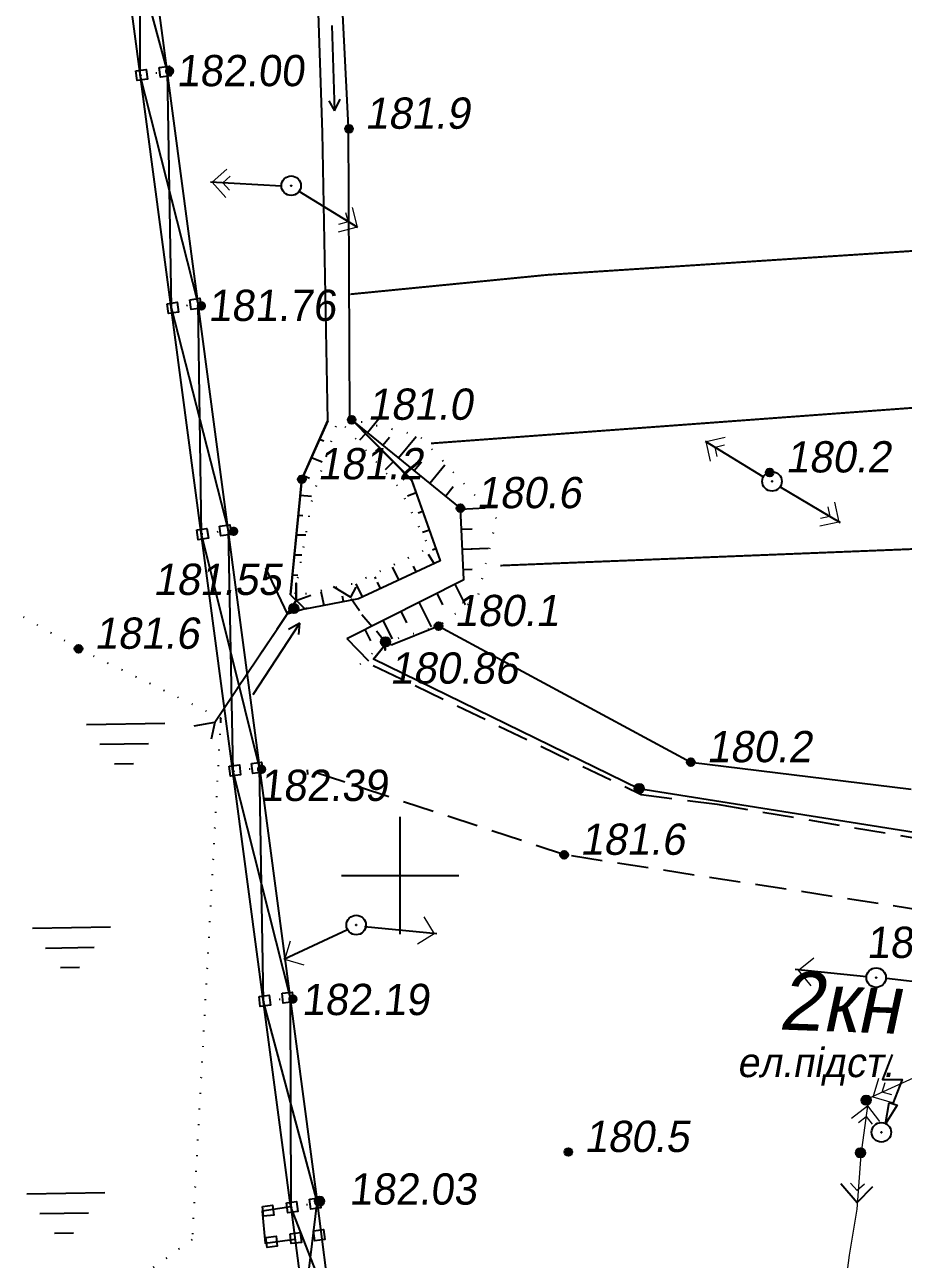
# Model space of a CAD drawing. Header units: millimetres. Extents: x 0 to 6474735, y 0 to 11273163.
# Drawn here: x 3233561.6 to 3233651.5, y 5634960.7 to 5635087.1 of the extents above; entities that cross this region are included whole.
import ezdxf
from ezdxf.enums import TextEntityAlignment as Align

# ---------------------------------------------------------------- set-up
doc = ezdxf.new("R2010")
doc.units = ezdxf.units.MM
doc.linetypes.add('ADOT1', pattern=[1.6, 0.1, -1.5])
doc.linetypes.add('HIDDEN2', pattern=[4.7625, 3.175, -1.5875])
for name, color, linetype in [('BL', 7, 'Continuous'), ('NB', 7, 'Continuous'), ('БОЛОТА', 7, 'Continuous'), ('ВЫСОТЫ', 7, 'Continuous'), ('ГОРИЗОНТАЛИ', 22, 'Continuous'), ('ЖЕЛЕЗНЫЕ_ДОРОГИ', 7, 'Continuous'), ('К_РЕЛЬЕФ', 7, 'Continuous'), ('КАНАВА', 7, 'Continuous'), ('кресты', 7, 'Continuous'), ('НАДЗЕМКА', 7, 'Continuous'), ('ПИКЕТЫ', 7, 'Continuous'), ('ПРОМЫШЛ', 7, 'Continuous'), ('ПУНКТЫ', 7, 'Continuous'), ('РЕЛЬЕФ', 7, 'Continuous'), ('ТОКА_СТ', 1, 'Continuous')]:
    doc.layers.add(name, color=color, linetype=linetype)
doc.styles.add('universw', font='universw.shx', dxfattribs={"oblique": 10})

# ---------------------------------------------------------------- blocks, each defined once
blk = doc.blocks.new('piket')
at = {"layer": 'ПИКЕТЫ', "linetype": 'Continuous'}
h = blk.add_hatch(color=7, dxfattribs=at)
edge = h.paths.add_edge_path()
edge.add_arc((0, 0), 0.3, 0, 360)
at = {"layer": 'ПИКЕТЫ', "color": 7, "linetype": 'Continuous'}
blk.add_circle((0, 0), 0.3, dxfattribs=at)
at = {"layer": 'ВЫСОТЫ', "style": 'universw', "oblique": 6}
blk.add_attdef('H', (1.879, -0.227), '', height=2, dxfattribs=at)
at = {"layer": 'ТОКА_СТ', "style": 'universw', "oblique": 6, "flags": 1}
blk.add_attdef('POINT', text='', height=2, dxfattribs=at).set_placement((0, -2.787), align=Align.CENTER)
blk = doc.blocks.new('468A')
at = {"color": 3, "linetype": 'Continuous'}
for p, q in [((-1.904713, 2.041027), (2.099072, 2.041027)), ((1.243894, 0.996781), (-1.243894, 0.996781)), ((-0.505332, 0), (0.46646, 0))]:
    blk.add_line(p, q, dxfattribs=at)
blk = doc.blocks.new('108_1')
at = {"linetype": 'Continuous'}
h = blk.add_hatch(color=7, dxfattribs=at)
edge = h.paths.add_edge_path()
edge.add_arc((0, 0), 0.0196, 0, 360)
at = {"color": 7, "linetype": 'Continuous'}
for radius in [0.5, 0.0196]:
    blk.add_circle((0, 0), radius, dxfattribs=at)

msp = doc.modelspace()

# ---------------------------------------------------------------- hatches: boundary and pattern name
at = {"layer": 'ПИКЕТЫ', "linetype": 'Continuous'}
h = msp.add_hatch(color=7, dxfattribs=at)
edge = h.paths.add_edge_path()
edge.add_arc((3233576.4, 5635082.343), 0.48, 0, 360)
h = msp.add_hatch(color=7, dxfattribs=at)
edge = h.paths.add_edge_path()
edge.add_arc((3233579.653, 5635058.312), 0.48, 0, 360)
h = msp.add_hatch(color=7, dxfattribs=at)
edge = h.paths.add_edge_path()
edge.add_arc((3233582.955, 5635035.237), 0.48, 0, 360)
h = msp.add_hatch(color=7, dxfattribs=at)
edge = h.paths.add_edge_path()
edge.add_arc((3233589.102, 5635027.331), 0.48, 0, 360)
h = msp.add_hatch(color=7, dxfattribs=at)
edge = h.paths.add_edge_path()
edge.add_arc((3233598.512, 5635023.912), 0.48, 0, 360)
h = msp.add_hatch(color=7, dxfattribs=at)
edge = h.paths.add_edge_path()
edge.add_arc((3233585.816, 5635010.875), 0.48, 0, 360)
h = msp.add_hatch(color=7, dxfattribs=at)
edge = h.paths.add_edge_path()
edge.add_arc((3233624.47, 5635008.895), 0.48, 0, 360)
h = msp.add_hatch(color=7, dxfattribs=at)
edge = h.paths.add_edge_path()
edge.add_arc((3233589.02, 5634987.356), 0.48, 0, 360)
h = msp.add_hatch(color=7, dxfattribs=at)
edge = h.paths.add_edge_path()
edge.add_arc((3233647.717, 5634977.01), 0.48, 0, 360)
h = msp.add_hatch(color=7, dxfattribs=at)
edge = h.paths.add_edge_path()
edge.add_arc((3233647.111, 5634971.611), 0.48, 0, 360)
h = msp.add_hatch(color=7, dxfattribs=at)
edge = h.paths.add_edge_path()
edge.add_arc((3233591.75, 5634966.675), 0.48, 0, 360)

# ---------------------------------------------------------------- linework, layer by layer
at = {"color": 7, "linetype": 'ADOT1'}
for p, q in [((3233573.415, 5635081.939), (3233576.09, 5635082.321)), ((3233576.553, 5635058.135), (3233579.228, 5635058.517)), ((3233579.699, 5635034.962), (3233582.374, 5635035.344)), ((3233582.953, 5635010.691), (3233585.628, 5635011.073)), ((3233586.026, 5634987.113), (3233588.701, 5634987.495)), ((3233588.773, 5634966.273), (3233588.801, 5634966.077)), ((3233588.833, 5634966.094), (3233591.508, 5634966.476))]:
    msp.add_line(p, q, dxfattribs=at)
at = {"color": 7}
for points in [[(3233588.769, 5634966.263), (3233570.625, 5635102.885)], [(3233591.525, 5634966.597), (3233573.38, 5635103.219)], [(3233591.532, 5634966.483), (3233586, 5634987.111), (3233585.61, 5635011.075), (3233579.65, 5635034.955), (3233579.313, 5635058.54), (3233573.4, 5635081.923), (3233573.419, 5635102.818)], [(3233570.7, 5635102.427), (3233576.149, 5635082.314), (3233576.575, 5635058.138), (3233582.393, 5635035.344), (3233582.871, 5635010.678), (3233588.749, 5634987.499), (3233588.804, 5634966.082)], [(3233572.95, 5635082.384), (3233573.987, 5635082.521), (3233574.121, 5635081.508), (3233573.084, 5635081.371), (3233572.95, 5635082.384)], [(3233575.345, 5635082.72), (3233576.382, 5635082.858), (3233576.517, 5635081.845), (3233575.48, 5635081.707), (3233575.345, 5635082.72)], [(3233576.147, 5635058.535), (3233577.184, 5635058.677), (3233577.323, 5635057.664), (3233576.286, 5635057.522), (3233576.147, 5635058.535)], [(3233578.454, 5635058.946), (3233579.491, 5635059.085), (3233579.626, 5635058.072), (3233578.589, 5635057.933), (3233578.454, 5635058.946)], [(3233579.176, 5635035.375), (3233580.21, 5635035.531), (3233580.363, 5635034.52), (3233579.329, 5635034.364), (3233579.176, 5635035.375)], [(3233581.518, 5635035.777), (3233582.556, 5635035.909), (3233582.685, 5635034.895), (3233581.647, 5635034.763), (3233581.518, 5635035.777)], [(3233584.767, 5635011.468), (3233585.804, 5635011.607), (3233585.94, 5635010.594), (3233584.903, 5635010.455), (3233584.767, 5635011.468)], [(3233582.5, 5635011.201), (3233583.54, 5635011.323), (3233583.658, 5635010.307), (3233582.619, 5635010.186), (3233582.5, 5635011.201)], [(3233585.551, 5634987.614), (3233586.589, 5634987.746), (3233586.718, 5634986.732), (3233585.68, 5634986.6), (3233585.551, 5634987.614)], [(3233587.907, 5634987.956), (3233588.946, 5634988.075), (3233589.062, 5634987.059), (3233588.022, 5634986.941), (3233587.907, 5634987.956)], [(3233585.894, 5634966.138), (3233586.932, 5634966.266), (3233587.057, 5634965.251), (3233586.018, 5634965.124), (3233585.894, 5634966.138)], [(3233588.364, 5634966.499), (3233589.403, 5634966.626), (3233589.527, 5634965.612), (3233588.489, 5634965.484), (3233588.364, 5634966.499)], [(3233590.718, 5634966.875), (3233591.756, 5634967.01), (3233591.888, 5634965.997), (3233590.85, 5634965.861), (3233590.718, 5634966.875)], [(3233591.118, 5634963.628), (3233592.156, 5634963.763), (3233592.288, 5634962.75), (3233591.25, 5634962.615), (3233591.118, 5634963.628)], [(3233586.255, 5634962.949), (3233587.293, 5634963.076), (3233587.418, 5634962.061), (3233586.379, 5634961.934), (3233586.255, 5634962.949)], [(3233588.725, 5634963.337), (3233589.764, 5634963.464), (3233589.888, 5634962.45), (3233588.85, 5634962.322), (3233588.725, 5634963.337)]]:
    msp.add_lwpolyline(points, dxfattribs=at)
at = {"color": 7, "linetype": 'ADOT1'}
msp.add_lwpolyline([(3233578.702, 5634962.734), (3233561.209, 5634950.134)], dxfattribs=at)
at = {"layer": 'BL'}
msp.add_line((3233649.773, 5634989.488), (3233656.513, 5634988.722), dxfattribs=at)
at = {"layer": 'BL', "color": 7}
msp.add_lwpolyline([(3233650.356, 5634981.691), (3233649.366, 5634979.13), (3233651.375, 5634979.112), (3233650.422, 5634976.649)], dxfattribs=at)
msp.add_lwpolyline([(3233650.058, 5634976.783), (3233650.871, 5634976.499), (3233649.675, 5634974.569), (3233650.058, 5634976.783)], close=True, dxfattribs=at)
at = {"layer": 'BL'}
msp.add_lwpolyline([(3233588.797, 5634966.084), (3233590.188, 5634955.584), (3233591.519, 5634966.492), (3233592.911, 5634955.581), (3233588.818, 5634966.08), (3233585.861, 5634965.66), (3233586.172, 5634962.362), (3233589.223, 5634962.782)], dxfattribs=at)
at = {"layer": 'NB', "color": 7, "linetype": 'Continuous', "lineweight": 20}
for points in [[(3233582.139, 5635069.417), (3233580.767, 5635070.961), (3233582.266, 5635072.293)], [(3233582.513, 5635070.16), (3233581.846, 5635070.911), (3233582.596, 5635071.579)], [(3233595.091, 5635068.371), (3233595.61, 5635066.372), (3233593.669, 5635065.868)], [(3233594.42, 5635067.88), (3233594.672, 5635066.907), (3233593.7, 5635066.655)], [(3233631.779, 5635042.406), (3233631.311, 5635044.418), (3233633.264, 5635044.872)], [(3233632.462, 5635042.88), (3233632.235, 5635043.859), (3233633.213, 5635044.086)], [(3233644.475, 5635038.204), (3233644.911, 5635036.185), (3233642.951, 5635035.762)], [(3233643.784, 5635037.741), (3233643.996, 5635036.758), (3233643.014, 5635036.546)], [(3233602.421, 5634995.787), (3233603.487, 5634994.018), (3233601.77, 5634992.984)], [(3233590.188, 5634990.821), (3233588.209, 5634991.408), (3233588.779, 5634993.331)], [(3233642.068, 5634988.714), (3233640.778, 5634990.327), (3233642.343, 5634991.58)], [(3233650.384, 5634976.721), (3233648.409, 5634977.324), (3233648.994, 5634979.242)], [(3233650.316, 5634977.55), (3233649.355, 5634977.843), (3233649.648, 5634978.804)], [(3233646.197, 5634975.163), (3233647.836, 5634976.42), (3233649.056, 5634974.828)], [(3233646.91, 5634974.736), (3233647.708, 5634975.348), (3233648.319, 5634974.551)], [(3233647.53, 5634968.41), (3233646.776, 5634967.745), (3233646.112, 5634968.499)]]:
    msp.add_lwpolyline(points, dxfattribs=at)
at = {"layer": 'БОЛОТА', "color": 4, "linetype": 'Continuous'}
for p, q in [((3233603.951, 5635025.541, 181.87), (3233629.75, 5635011.6, 181.87)), ((3233624.43, 5635008.86, 181.6), (3233597.28, 5635022.155, 181.6)), ((3233629.75, 5635011.6, 181.87), (3233652.3, 5635008.83, 181.87))]:
    msp.add_line(p, q, dxfattribs=at)
at = {"layer": 'БОЛОТА', "color": 7, "linetype": 'Continuous'}
for p, q in [((3233603.951, 5635025.541, 181.87), (3233629.75, 5635011.6, 181.87)), ((3233624.43, 5635008.86, 181.6), (3233597.28, 5635022.155, 181.6)), ((3233629.75, 5635011.6, 181.87), (3233652.3, 5635008.83, 181.87))]:
    msp.add_line(p, q, dxfattribs=at)
for points, elevation in [([(3233592.064, 5635076.048), (3233590.787, 5635113.794), (3233603.936, 5635129.629)], 181.49), ([(3233607.704, 5635127.799), (3233592.874, 5635112.559), (3233594.694, 5635076.639), (3233594.826, 5635046.875), (3233601.134, 5635040.589), (3233604.11, 5635032.23)], 181.87), ([(3233588.772, 5635028.718), (3233589.942, 5635040.558), (3233592.594, 5635046.564), (3233592.064, 5635076.048), (3233592.064, 5635076.048)], 181.6), ([(3233603.92, 5635025.53), (3233599.196, 5635023.628)], 181.87), ([(3233598.45, 5635023.628), (3233597.28, 5635022.155), (3233598.45, 5635023.628)], 181.6), ([(3233653.27, 5635004.31), (3233624.43, 5635008.86)], 180.9)]:
    msp.add_lwpolyline(points, dxfattribs=dict(at, elevation=elevation))
at = {"layer": 'БОЛОТА', "color": 4, "linetype": 'Continuous'}
for points, elevation in [([(3233603.92, 5635025.53), (3233599.196, 5635023.628)], 181.87), ([(3233598.45, 5635023.628), (3233597.28, 5635022.155), (3233598.45, 5635023.628)], 181.6), ([(3233653.27, 5635004.31), (3233624.43, 5635008.86)], 180.9)]:
    msp.add_lwpolyline(points, dxfattribs=dict(at, elevation=elevation))
at = {"layer": 'БОЛОТА', "color": 7, "linetype": 'HIDDEN2', "elevation": 180.72}
msp.add_lwpolyline([(3233677.151, 5634992.747), (3233616.79, 5635002.12)], dxfattribs=at)
at = {"layer": 'ГОРИЗОНТАЛИ', "color": 34, "linetype": 'Continuous', "const_width": 0.2}
for points in [[(3233603.153, 5635044.234), (3233887.879, 5635065.248), (3233919.335, 5635068.764), (3233943.352, 5635071.936)], [(3233594.892, 5635059.501), (3233615.159, 5635061.494), (3233722.487, 5635068.514)], [(3233610.265, 5635031.728), (3233901.772, 5635043.411), (3233933.537, 5635046.583), (3233959.785, 5635049.833), (3233980.814, 5635053.266)]]:
    msp.add_lwpolyline(points, dxfattribs=at)
at = {"layer": 'ГОРИЗОНТАЛИ', "color": 34, "linetype": 'Continuous'}
msp.add_spline([(3233768.293, 5635087.924), (3233753.192, 5635086.667), (3233704.473, 5635093.131), (3233690.767, 5635103.024), (3233678.542, 5635113.258), (3233666.138, 5635122.595), (3233629.865, 5635132.926), (3233610.518, 5635130.906)], degree=3, dxfattribs=at)
at = {"layer": 'ЖЕЛЕЗНЫЕ_ДОРОГИ', "color": 7, "linetype": 'ADOT1', "elevation": 181.81}
msp.add_lwpolyline([(3233581.63, 5635016.1), (3233578.702, 5634962.734)], dxfattribs=at)
msp.add_lwpolyline([(3233581.63, 5635016.1), (3233578.702, 5634962.734)], dxfattribs=at)
at = {"layer": 'К_РЕЛЬЕФ', "color": 7, "linetype": 'Continuous', "flags": 128}
for points in [[(3233592.59, 5635046.543), (3233589.93, 5635040.56), (3233588.773, 5635028.751)], [(3233595.04, 5635046.65), (3233601.2, 5635040.39), (3233604.11, 5635032.23), (3233595.726, 5635028.333), (3233590.251, 5635027.267)], [(3233594.54, 5635024.25), (3233606.505, 5635030.31), (3233606.18, 5635037.6), (3233595.04, 5635046.65)]]:
    msp.add_lwpolyline(points, dxfattribs=at)
at = {"layer": 'К_РЕЛЬЕФ', "color": 7, "linetype": 'ADOT1', "flags": 128}
for points in [[(3233593.428, 5635046.002), (3233591.036, 5635038.841), (3233588.95, 5635027.43)], [(3233594.335, 5635045.981), (3233599.893, 5635039.7), (3233602.981, 5635033.53), (3233595.303, 5635029.878), (3233589.945, 5635028.748)], [(3233595.914, 5635021.639), (3233598.45, 5635023.92), (3233603.92, 5635025.53), (3233607.951, 5635028.528), (3233609.89, 5635036.522), (3233601.98, 5635044.993), (3233595.04, 5635046.65)]]:
    msp.add_lwpolyline(points, dxfattribs=at)
at = {"layer": 'КАНАВА', "color": 7, "linetype": 'Continuous'}
for p, q in [((3233593.005, 5635087.025), (3233593.275, 5635078.284)), ((3233592.697, 5635079.293), (3233593.275, 5635078.284)), ((3233593.275, 5635078.284), (3233593.874, 5635079.487)), ((3233584.95, 5635018.519), (3233589.745, 5635025.833)), ((3233589.745, 5635025.833), (3233588.564, 5635025.191)), ((3233589.639, 5635024.674), (3233589.745, 5635025.833))]:
    msp.add_line(p, q, dxfattribs=at)
at = {"layer": 'кресты', "color": 3, "linetype": 'Continuous'}
for p, q in [((3233600, 5634994), (3233600, 5635006)), ((3233594, 5635000), (3233606, 5635000))]:
    msp.add_line(p, q, dxfattribs=at)
at = {"layer": 'кресты', "color": 7, "linetype": 'Continuous'}
msp.add_lwpolyline([(3233645.123, 5634968.491), (3233646.767, 5634966.548), (3233648.383, 5634968.162)], dxfattribs=at)
at = {"layer": 'НАДЗЕМКА'}
for points in [[(3233587.841, 5635070.561), (3233580.6, 5635070.967)], [(3233595.663, 5635066.324), (3233589.648, 5635070.021)], [(3233637.171, 5635040.803), (3233631.262, 5635044.437)], [(3233645.065, 5635036.103), (3233638.878, 5635039.772)], [(3233603.741, 5634994.027), (3233596.366, 5634994.762)], [(3233647.736, 5634989.648), (3233640.434, 5634990.375)]]:
    msp.add_lwpolyline(points, dxfattribs=at)
at = {"layer": 'НАДЗЕМКА', "linetype": 'Continuous'}
msp.add_lwpolyline([(3233594.61, 5634994.442), (3233588.101, 5634991.391)], dxfattribs=at)
at = {"layer": 'НАДЗЕМКА', "lineweight": 20}
msp.add_lwpolyline([(3233655.223, 5634980.494), (3233647.934, 5634977.172), (3233647.171, 5634971.398), (3233646.735, 5634965.841), (3233645.972, 5634961.157), (3233644.446, 5634949.717)], dxfattribs=at)
at = {"layer": 'ПИКЕТЫ', "color": 7, "linetype": 'Continuous'}
for centre in [(3233589.102, 5635027.331, 188.98), (3233598.512, 5635023.912, 188.98), (3233624.47, 5635008.895, 188.98), (3233647.717, 5634977.01, 188.98), (3233647.111, 5634971.611, 188.98), (3233591.75, 5634966.675, 180.56)]:
    msp.add_circle(centre, 0.48, dxfattribs=at)
at = {"layer": 'ПУНКТЫ', "color": 7, "linetype": 'ADOT1'}
for p, q in [((3233567.07, 5635023.21), (3233545.37, 5635035.72)), ((3233567.07, 5635023.21), (3233545.37, 5635035.72)), ((3233581.63, 5635016.1), (3233567.07, 5635023.21)), ((3233581.63, 5635016.1), (3233567.07, 5635023.21))]:
    msp.add_line(p, q, dxfattribs=at)
at = {"layer": 'ПУНКТЫ', "color": 7, "linetype": 'HIDDEN2'}
msp.add_line((3233581.628, 5635015.62), (3233581.63, 5635016.1), dxfattribs=at)
msp.add_line((3233581.628, 5635015.62), (3233581.63, 5635016.1), dxfattribs=at)
at = {"layer": 'ПУНКТЫ', "color": 6, "linetype": 'Continuous', "elevation": 181.33}
for points in [[(3233588.84, 5635070.61), (3233588.801, 5635070.612)], [(3233588.84, 5635070.61), (3233588.876, 5635070.595)]]:
    msp.add_lwpolyline(points, dxfattribs=at)
at = {"layer": 'ПУНКТЫ', "color": 7, "linetype": 'Continuous'}
for points in [[(3233586.208, 5635031.458), (3233588.448, 5635026.79)], [(3233586.208, 5635031.458), (3233588.448, 5635026.79)], [(3233587.399, 5635025.222), (3233589.359, 5635028.151), (3233589.359, 5635029.942), (3233589.359, 5635028.151), (3233590.854, 5635028.692)], [(3233587.399, 5635025.222), (3233589.359, 5635028.151), (3233589.359, 5635029.942), (3233589.359, 5635028.151), (3233590.854, 5635028.692)], [(3233595.474, 5635029.531), (3233594.93, 5635028.5), (3233593.172, 5635029.569)], [(3233595.474, 5635029.531), (3233594.93, 5635028.5), (3233593.172, 5635029.569)], [(3233588.448, 5635026.79), (3233590.515, 5635027.389)], [(3233588.448, 5635026.79), (3233590.515, 5635027.389)], [(3233596.088, 5635026.733), (3233597.124, 5635025.506)], [(3233596.088, 5635026.733), (3233597.124, 5635025.506)], [(3233583.33, 5635019.129), (3233587.399, 5635025.222)], [(3233585.678, 5635022.649), (3233587.399, 5635025.222)], [(3233597.584, 5635025.047), (3233598.45, 5635023.92), (3233598.45, 5635023.053), (3233598.45, 5635023.77), (3233599.196, 5635023.628)], [(3233597.584, 5635025.047), (3233598.45, 5635023.92), (3233598.45, 5635023.053), (3233598.45, 5635023.77), (3233599.196, 5635023.628)], [(3233581.033, 5635015.706), (3233583.348, 5635019.167)], [(3233581.033, 5635015.706), (3233583.348, 5635019.167)], [(3233578.914, 5635015.322), (3233581.033, 5635015.706), (3233580.648, 5635013.975)], [(3233578.914, 5635015.322), (3233581.033, 5635015.706), (3233580.648, 5635013.975)]]:
    msp.add_lwpolyline(points, dxfattribs=at)
for points, elevation in [([(3233588.772, 5635028.718), (3233590.208, 5635027.33)], 181.6), ([(3233588.772, 5635028.718), (3233590.208, 5635027.33)], 181.6), ([(3233594.989, 5635028.362), (3233595.833, 5635027.133)], 180.9), ([(3233594.989, 5635028.362), (3233595.833, 5635027.133)], 180.9)]:
    msp.add_lwpolyline(points, dxfattribs=dict(at, elevation=elevation))
at = {"layer": 'ПУНКТЫ', "color": 7, "linetype": 'HIDDEN2'}
for points, elevation in [([(3233594.54, 5635024.25), (3233597.247, 5635021.511), (3233624.675, 5635008.284), (3233632.434, 5635007.302), (3233680.043, 5634999.167), (3233730.315, 5634991.227), (3233755.406, 5634988.229), (3233760.951, 5634985.758)], 181.68), ([(3233616.935, 5635002.083), (3233590.49, 5635010.82), (3233590.504, 5635010.34)], 180.72), ([(3233616.935, 5635002.083), (3233590.49, 5635010.82), (3233590.504, 5635010.34)], 180.72)]:
    msp.add_lwpolyline(points, dxfattribs=dict(at, elevation=elevation))
at = {"layer": 'РЕЛЬЕФ', "color": 7, "linetype": 'Continuous'}
for p, q in [((3233596.641, 5635045.35), (3233597.839, 5635046.824)), ((3233591.759, 5635044.673), (3233592.19, 5635044.481)), ((3233596.455, 5635045.212), (3233595.835, 5635044.549)), ((3233598.242, 5635044.049), (3233598.916, 5635044.88)), ((3233599.842, 5635042.749), (3233601.623, 5635044.941)), ((3233597.869, 5635043.775), (3233597.484, 5635043.424)), ((3233590.928, 5635042.804), (3233592.017, 5635042.364)), ((3233599.284, 5635042.337), (3233598.461, 5635041.529)), ((3233601.443, 5635041.448), (3233602.178, 5635042.353)), ((3233603.044, 5635040.148), (3233604.573, 5635042.03)), ((3233590.096, 5635040.934), (3233590.73, 5635040.667)), ((3233600.698, 5635040.9), (3233600.281, 5635040.482)), ((3233604.645, 5635038.847), (3233605.44, 5635039.826)), ((3233589.77, 5635038.931), (3233590.919, 5635038.846)), ((3233601.637, 5635039.164), (3233600.742, 5635038.845)), ((3233589.571, 5635036.895), (3233590.041, 5635036.845)), ((3233602.315, 5635037.264), (3233601.844, 5635037.097)), ((3233606.184, 5635037.516), (3233608.718, 5635037.629)), ((3233589.372, 5635034.859), (3233590.345, 5635034.879)), ((3233589.372, 5635034.859), (3233590.345, 5635034.879)), ((3233602.992, 5635035.365), (3233602.279, 5635035.12)), ((3233602.992, 5635035.365), (3233602.279, 5635035.12)), ((3233606.276, 5635035.455), (3233607.358, 5635035.503)), ((3233606.276, 5635035.455), (3233607.358, 5635035.503)), ((3233603.67, 5635033.465), (3233603.324, 5635033.321)), ((3233603.67, 5635033.465), (3233603.324, 5635033.321)), ((3233606.367, 5635033.395), (3233609.022, 5635033.513)), ((3233606.367, 5635033.395), (3233607.37, 5635033.439)), ((3233589.172, 5635032.823), (3233589.94, 5635032.813)), ((3233589.172, 5635032.823), (3233589.94, 5635032.813)), ((3233603.47, 5635031.933), (3233602.917, 5635032.846)), ((3233603.47, 5635031.933), (3233602.917, 5635032.846)), ((3233588.973, 5635030.787), (3233589.535, 5635030.748)), ((3233588.973, 5635030.787), (3233589.535, 5635030.748)), ((3233597.517, 5635030.375), (3233597.424, 5635030.573)), ((3233599.856, 5635030.318), (3233599.231, 5635031.575)), ((3233601.641, 5635031.083), (3233601.358, 5635031.684)), ((3233601.641, 5635031.083), (3233601.358, 5635031.684)), ((3233606.459, 5635031.334), (3233607.382, 5635031.375)), ((3233606.459, 5635031.334), (3233607.382, 5635031.375)), ((3233596.155, 5635028.532), (3233595.502, 5635029.867)), ((3233596.155, 5635028.532), (3233595.502, 5635029.867)), ((3233597.984, 5635029.382), (3233597.673, 5635030.044)), ((3233597.984, 5635029.382), (3233597.673, 5635030.044)), ((3233605.58, 5635029.841), (3233606.655, 5635027.718)), ((3233605.58, 5635029.841), (3233606.655, 5635027.718)), ((3233592.231, 5635027.652), (3233591.921, 5635029.03)), ((3233592.231, 5635027.652), (3233591.921, 5635029.03)), ((3233594.21, 5635028.038), (3233594.113, 5635028.613)), ((3233594.21, 5635028.038), (3233594.113, 5635028.613)), ((3233601.9, 5635027.978), (3233603.174, 5635025.462)), ((3233601.9, 5635027.978), (3233603.174, 5635025.462)), ((3233603.74, 5635028.91), (3233604.34, 5635027.724)), ((3233603.74, 5635028.91), (3233604.34, 5635027.724)), ((3233600.06, 5635027.046), (3233600.652, 5635025.876)), ((3233600.06, 5635027.046), (3233600.652, 5635025.876)), ((3233598.22, 5635026.114), (3233599.167, 5635024.244)), ((3233598.22, 5635026.114), (3233599.167, 5635024.244)), ((3233596.38, 5635025.182), (3233596.964, 5635024.029)), ((3233596.38, 5635025.182), (3233596.964, 5635024.029))]:
    msp.add_line(p, q, dxfattribs=at)
at = {"layer": 'РЕЛЬЕФ', "color": 30, "linetype": 'Continuous'}
for p, q in [((3233597.517, 5635030.375), (3233597.424, 5635030.573)), ((3233599.856, 5635030.318), (3233599.231, 5635031.575))]:
    msp.add_line(p, q, dxfattribs=at)

# ---------------------------------------------------------------- block references
at = {"layer": 'БОЛОТА', "color": 7, "linetype": 'Continuous', "xscale": 1.999999999891304, "yscale": 1.999999999891304, "zscale": 1.999999999891304, "rotation": 0.8868840932216363}
for p in [(3233571.775, 5635011.444), (3233571.775, 5635011.444), (3233566.228, 5634990.593), (3233566.228, 5634990.593), (3233565.642, 5634963.412), (3233565.642, 5634963.412)]:
    msp.add_blockref('468A', p, dxfattribs=at)
at = {"layer": 'НАДЗЕМКА', "color": 7, "xscale": 2, "yscale": 2, "zscale": 2}
for p in [(3233588.84, 5635070.61, 181.33), (3233638.063, 5635040.35, 181.33), (3233595.501, 5634994.933, 181.33), (3233648.729, 5634989.551, 181.33), (3233649.261, 5634973.715, 186.42)]:
    msp.add_blockref('108_1', p, dxfattribs=at)
at = {"layer": 'ПИКЕТЫ', "color": 4}
ref = msp.add_blockref('piket', (3233594.76, 5635076.44, 180.93), dxfattribs=dict(at, xscale=1.333333333333333, yscale=1.333333333333333, zscale=1.333333333333333))
ref.add_attrib('H', '181.9', (3233596.36, 5635076.44, 180.93), dxfattribs={"layer": 'ВЫСОТЫ', "height": 3.2, "style": 'universw', "oblique": 10})
ref = msp.add_blockref('piket', (3233595.04, 5635046.65, 180.98), dxfattribs=dict(at, xscale=1.333333333333333, yscale=1.333333333333333, zscale=1.333333333333333))
ref.add_attrib('H', '181.0', (3233596.64, 5635046.65, 180.98), dxfattribs={"layer": 'ВЫСОТЫ', "height": 3.2, "style": 'universw', "oblique": 10})
ref = msp.add_blockref('piket', (3233595.04, 5635046.65, 180.98), dxfattribs=dict(at, xscale=1.333333333333333, yscale=1.333333333333333, zscale=1.333333333333333))
ref.add_attrib('H', '181.0', (3233596.64, 5635046.65, 180.98), dxfattribs={"layer": 'ВЫСОТЫ', "height": 3.2, "style": 'universw', "oblique": 10})
ref = msp.add_blockref('piket', (3233595.04, 5635046.65, 180.98), dxfattribs=dict(at, xscale=1.333333333333333, yscale=1.333333333333333, zscale=1.333333333333333))
ref.add_attrib('H', '181.0', (3233596.64, 5635046.65, 180.98), dxfattribs={"layer": 'ВЫСОТЫ', "height": 3.2, "style": 'universw', "oblique": 10})
ref = msp.add_blockref('piket', (3233637.83, 5635041.26, 180.19), dxfattribs=dict(at, xscale=1.333333333333333, yscale=1.333333333333333, zscale=1.333333333333333))
ref.add_attrib('H', '180.2', (3233639.43, 5635041.26, 180.19), dxfattribs={"layer": 'ВЫСОТЫ', "height": 3.2, "style": 'universw', "oblique": 10})
ref = msp.add_blockref('piket', (3233637.83, 5635041.26, 180.19), dxfattribs=dict(at, xscale=1.333333333333333, yscale=1.333333333333333, zscale=1.333333333333333))
ref.add_attrib('H', '180.2', (3233639.43, 5635041.26, 180.19), dxfattribs={"layer": 'ВЫСОТЫ', "height": 3.2, "style": 'universw', "oblique": 10})
ref = msp.add_blockref('piket', (3233637.83, 5635041.26, 180.19), dxfattribs=dict(at, xscale=1.333333333333333, yscale=1.333333333333333, zscale=1.333333333333333))
ref.add_attrib('H', '180.2', (3233639.43, 5635041.26, 180.19), dxfattribs={"layer": 'ВЫСОТЫ', "height": 3.2, "style": 'universw', "oblique": 10})
ref = msp.add_blockref('piket', (3233589.93, 5635040.56, 181.16), dxfattribs=dict(at, xscale=1.333333333333333, yscale=1.333333333333333, zscale=1.333333333333333))
ref.add_attrib('H', '181.2', (3233591.53, 5635040.56, 181.16), dxfattribs={"layer": 'ВЫСОТЫ', "height": 3.2, "style": 'universw', "oblique": 10})
ref = msp.add_blockref('piket', (3233589.93, 5635040.56, 181.16), dxfattribs=dict(at, xscale=1.333333333333333, yscale=1.333333333333333, zscale=1.333333333333333))
ref.add_attrib('H', '181.2', (3233591.53, 5635040.56, 181.16), dxfattribs={"layer": 'ВЫСОТЫ', "height": 3.2, "style": 'universw', "oblique": 10})
ref = msp.add_blockref('piket', (3233589.93, 5635040.56, 181.16), dxfattribs=dict(at, xscale=1.333333333333333, yscale=1.333333333333333, zscale=1.333333333333333))
ref.add_attrib('H', '181.2', (3233591.53, 5635040.56, 181.16), dxfattribs={"layer": 'ВЫСОТЫ', "height": 3.2, "style": 'universw', "oblique": 10})
ref = msp.add_blockref('piket', (3233606.18, 5635037.6, 180.58), dxfattribs=dict(at, xscale=1.333333333333333, yscale=1.333333333333333, zscale=1.333333333333333))
ref.add_attrib('H', '180.6', (3233607.78, 5635037.6, 180.58), dxfattribs={"layer": 'ВЫСОТЫ', "height": 3.2, "style": 'universw', "oblique": 10})
ref = msp.add_blockref('piket', (3233606.18, 5635037.6, 180.58), dxfattribs=dict(at, xscale=1.333333333333333, yscale=1.333333333333333, zscale=1.333333333333333))
ref.add_attrib('H', '180.6', (3233607.78, 5635037.6, 180.58), dxfattribs={"layer": 'ВЫСОТЫ', "height": 3.2, "style": 'universw', "oblique": 10})
ref = msp.add_blockref('piket', (3233606.18, 5635037.6, 180.58), dxfattribs=dict(at, xscale=1.333333333333333, yscale=1.333333333333333, zscale=1.333333333333333))
ref.add_attrib('H', '180.6', (3233607.78, 5635037.6, 180.58), dxfattribs={"layer": 'ВЫСОТЫ', "height": 3.2, "style": 'universw', "oblique": 10})
ref = msp.add_blockref('piket', (3233603.92, 5635025.53, 180.14), dxfattribs=dict(at, xscale=1.333333333333333, yscale=1.333333333333333, zscale=1.333333333333333))
ref.add_attrib('H', '180.1', (3233605.52, 5635025.53, 180.14), dxfattribs={"layer": 'ВЫСОТЫ', "height": 3.2, "style": 'universw', "oblique": 10})
ref = msp.add_blockref('piket', (3233603.92, 5635025.53, 180.14), dxfattribs=dict(at, xscale=1.333333333333333, yscale=1.333333333333333, zscale=1.333333333333333))
ref.add_attrib('H', '180.1', (3233605.52, 5635025.53, 180.14), dxfattribs={"layer": 'ВЫСОТЫ', "height": 3.2, "style": 'universw', "oblique": 10})
ref = msp.add_blockref('piket', (3233603.92, 5635025.53, 180.14), dxfattribs=dict(at, xscale=1.333333333333333, yscale=1.333333333333333, zscale=1.333333333333333))
ref.add_attrib('H', '180.1', (3233605.52, 5635025.53, 180.14), dxfattribs={"layer": 'ВЫСОТЫ', "height": 3.2, "style": 'universw', "oblique": 10})
ref = msp.add_blockref('piket', (3233603.92, 5635025.53, 180.14), dxfattribs=dict(at, xscale=1.333333333333333, yscale=1.333333333333333, zscale=1.333333333333333))
ref.add_attrib('H', '180.1', (3233605.52, 5635025.53, 180.14), dxfattribs={"layer": 'ВЫСОТЫ', "height": 3.2, "style": 'universw', "oblique": 10})
ref = msp.add_blockref('piket', (3233603.92, 5635025.53, 180.14), dxfattribs=dict(at, xscale=1.333333333333333, yscale=1.333333333333333, zscale=1.333333333333333))
ref.add_attrib('H', '180.1', (3233605.52, 5635025.53, 180.14), dxfattribs={"layer": 'ВЫСОТЫ', "height": 3.2, "style": 'universw', "oblique": 10})
ref = msp.add_blockref('piket', (3233603.92, 5635025.53, 180.14), dxfattribs=dict(at, xscale=1.333333333333333, yscale=1.333333333333333, zscale=1.333333333333333))
ref.add_attrib('H', '180.1', (3233605.52, 5635025.53, 180.14), dxfattribs={"layer": 'ВЫСОТЫ', "height": 3.2, "style": 'universw', "oblique": 10})
ref = msp.add_blockref('piket', (3233567.07, 5635023.21, 181.6), dxfattribs=dict(at, xscale=1.333333333333333, yscale=1.333333333333333, zscale=1.333333333333333))
ref.add_attrib('H', '181.6', (3233568.67, 5635023.21, 181.6), dxfattribs={"layer": 'ВЫСОТЫ', "height": 3.2, "style": 'universw', "oblique": 10})
ref = msp.add_blockref('piket', (3233567.07, 5635023.21, 181.6), dxfattribs=dict(at, xscale=1.333333333333333, yscale=1.333333333333333, zscale=1.333333333333333))
ref.add_attrib('H', '181.6', (3233568.67, 5635023.21, 181.6), dxfattribs={"layer": 'ВЫСОТЫ', "height": 3.2, "style": 'universw', "oblique": 10})
ref = msp.add_blockref('piket', (3233567.07, 5635023.21, 181.6), dxfattribs=dict(at, xscale=1.333333333333333, yscale=1.333333333333333, zscale=1.333333333333333))
ref.add_attrib('H', '181.6', (3233568.67, 5635023.21, 181.6), dxfattribs={"layer": 'ВЫСОТЫ', "height": 3.2, "style": 'universw', "oblique": 10})
ref = msp.add_blockref('piket', (3233567.07, 5635023.21, 181.6), dxfattribs=dict(at, xscale=1.333333333333333, yscale=1.333333333333333, zscale=1.333333333333333))
ref.add_attrib('H', '181.6', (3233568.67, 5635023.21, 181.6), dxfattribs={"layer": 'ВЫСОТЫ', "height": 3.2, "style": 'universw', "oblique": 10})
ref = msp.add_blockref('piket', (3233567.07, 5635023.21, 181.6), dxfattribs=dict(at, xscale=1.333333333333333, yscale=1.333333333333333, zscale=1.333333333333333))
ref.add_attrib('H', '181.6', (3233568.67, 5635023.21, 181.6), dxfattribs={"layer": 'ВЫСОТЫ', "height": 3.2, "style": 'universw', "oblique": 10})
ref = msp.add_blockref('piket', (3233567.07, 5635023.21, 181.6), dxfattribs=dict(at, xscale=1.333333333333333, yscale=1.333333333333333, zscale=1.333333333333333))
ref.add_attrib('H', '181.6', (3233568.67, 5635023.21, 181.6), dxfattribs={"layer": 'ВЫСОТЫ', "height": 3.2, "style": 'universw', "oblique": 10})
ref = msp.add_blockref('piket', (3233629.75, 5635011.6, 180.16), dxfattribs=dict(at, xscale=1.333333333333333, yscale=1.333333333333333, zscale=1.333333333333333))
ref.add_attrib('H', '180.2', (3233631.35, 5635011.6, 180.16), dxfattribs={"layer": 'ВЫСОТЫ', "height": 3.2, "style": 'universw', "oblique": 10})
ref = msp.add_blockref('piket', (3233629.75, 5635011.6, 180.16), dxfattribs=dict(at, xscale=1.333333333333333, yscale=1.333333333333333, zscale=1.333333333333333))
ref.add_attrib('H', '180.2', (3233631.35, 5635011.6, 180.16), dxfattribs={"layer": 'ВЫСОТЫ', "height": 3.2, "style": 'universw', "oblique": 10})
ref = msp.add_blockref('piket', (3233629.75, 5635011.6, 180.16), dxfattribs=dict(at, xscale=1.333333333333333, yscale=1.333333333333333, zscale=1.333333333333333))
ref.add_attrib('H', '180.2', (3233631.35, 5635011.6, 180.16), dxfattribs={"layer": 'ВЫСОТЫ', "height": 3.2, "style": 'universw', "oblique": 10})
ref = msp.add_blockref('piket', (3233629.75, 5635011.6, 180.16), dxfattribs=dict(at, xscale=1.333333333333333, yscale=1.333333333333333, zscale=1.333333333333333))
ref.add_attrib('H', '180.2', (3233631.35, 5635011.6, 180.16), dxfattribs={"layer": 'ВЫСОТЫ', "height": 3.2, "style": 'universw', "oblique": 10})
ref = msp.add_blockref('piket', (3233629.75, 5635011.6, 180.16), dxfattribs=dict(at, xscale=1.333333333333333, yscale=1.333333333333333, zscale=1.333333333333333))
ref.add_attrib('H', '180.2', (3233631.35, 5635011.6, 180.16), dxfattribs={"layer": 'ВЫСОТЫ', "height": 3.2, "style": 'universw', "oblique": 10})
ref = msp.add_blockref('piket', (3233629.75, 5635011.6, 180.16), dxfattribs=dict(at, xscale=1.333333333333333, yscale=1.333333333333333, zscale=1.333333333333333))
ref.add_attrib('H', '180.2', (3233631.35, 5635011.6, 180.16), dxfattribs={"layer": 'ВЫСОТЫ', "height": 3.2, "style": 'universw', "oblique": 10})
ref = msp.add_blockref('piket', (3233616.79, 5635002.12, 181.59), dxfattribs=dict(at, xscale=1.333333333333333, yscale=1.333333333333333, zscale=1.333333333333333))
ref.add_attrib('H', '181.6', (3233618.39, 5635002.12, 181.59), dxfattribs={"layer": 'ВЫСОТЫ', "height": 3.2, "style": 'universw', "oblique": 10})
ref = msp.add_blockref('piket', (3233616.79, 5635002.12, 181.59), dxfattribs=dict(at, xscale=1.333333333333333, yscale=1.333333333333333, zscale=1.333333333333333))
ref.add_attrib('H', '181.6', (3233618.39, 5635002.12, 181.59), dxfattribs={"layer": 'ВЫСОТЫ', "height": 3.2, "style": 'universw', "oblique": 10})
ref = msp.add_blockref('piket', (3233616.79, 5635002.12, 181.59), dxfattribs=dict(at, xscale=1.333333333333333, yscale=1.333333333333333, zscale=1.333333333333333))
ref.add_attrib('H', '181.6', (3233618.39, 5635002.12, 181.59), dxfattribs={"layer": 'ВЫСОТЫ', "height": 3.2, "style": 'universw', "oblique": 10})
ref = msp.add_blockref('piket', (3233616.79, 5635002.12, 181.59), dxfattribs=dict(at, xscale=1.333333333333333, yscale=1.333333333333333, zscale=1.333333333333333))
ref.add_attrib('H', '181.6', (3233618.39, 5635002.12, 181.59), dxfattribs={"layer": 'ВЫСОТЫ', "height": 3.2, "style": 'universw', "oblique": 10})
ref = msp.add_blockref('piket', (3233616.79, 5635002.12, 181.59), dxfattribs=dict(at, xscale=1.333333333333333, yscale=1.333333333333333, zscale=1.333333333333333))
ref.add_attrib('H', '181.6', (3233618.39, 5635002.12, 181.59), dxfattribs={"layer": 'ВЫСОТЫ', "height": 3.2, "style": 'universw', "oblique": 10})
ref = msp.add_blockref('piket', (3233616.79, 5635002.12, 181.59), dxfattribs=dict(at, xscale=1.333333333333333, yscale=1.333333333333333, zscale=1.333333333333333))
ref.add_attrib('H', '181.6', (3233618.39, 5635002.12, 181.59), dxfattribs={"layer": 'ВЫСОТЫ', "height": 3.2, "style": 'universw', "oblique": 10})
ref = msp.add_blockref('piket', (3233617.22, 5634971.7, 180.45), dxfattribs=dict(at, xscale=1.333333333333333, yscale=1.333333333333333, zscale=1.333333333333333))
ref.add_attrib('H', '180.5', (3233618.82, 5634971.7, 180.45), dxfattribs={"layer": 'ВЫСОТЫ', "height": 3.2, "style": 'universw', "oblique": 10})
ref = msp.add_blockref('piket', (3233617.22, 5634971.7, 180.45), dxfattribs=dict(at, xscale=1.333333333333333, yscale=1.333333333333333, zscale=1.333333333333333))
ref.add_attrib('H', '180.5', (3233618.82, 5634971.7, 180.45), dxfattribs={"layer": 'ВЫСОТЫ', "height": 3.2, "style": 'universw', "oblique": 10})
ref = msp.add_blockref('piket', (3233617.22, 5634971.7, 180.45), dxfattribs=dict(at, xscale=1.333333333333333, yscale=1.333333333333333, zscale=1.333333333333333))
ref.add_attrib('H', '180.5', (3233618.82, 5634971.7, 180.45), dxfattribs={"layer": 'ВЫСОТЫ', "height": 3.2, "style": 'universw', "oblique": 10})
ref = msp.add_blockref('piket', (3233617.22, 5634971.7, 180.45), dxfattribs=dict(at, xscale=1.333333333333333, yscale=1.333333333333333, zscale=1.333333333333333))
ref.add_attrib('H', '180.5', (3233618.82, 5634971.7, 180.45), dxfattribs={"layer": 'ВЫСОТЫ', "height": 3.2, "style": 'universw', "oblique": 10})
ref = msp.add_blockref('piket', (3233617.22, 5634971.7, 180.45), dxfattribs=dict(at, xscale=1.333333333333333, yscale=1.333333333333333, zscale=1.333333333333333))
ref.add_attrib('H', '180.5', (3233618.82, 5634971.7, 180.45), dxfattribs={"layer": 'ВЫСОТЫ', "height": 3.2, "style": 'universw', "oblique": 10})
ref = msp.add_blockref('piket', (3233617.22, 5634971.7, 180.45), dxfattribs=dict(at, xscale=1.333333333333333, yscale=1.333333333333333, zscale=1.333333333333333))
ref.add_attrib('H', '180.5', (3233618.82, 5634971.7, 180.45), dxfattribs={"layer": 'ВЫСОТЫ', "height": 3.2, "style": 'universw', "oblique": 10})

# ---------------------------------------------------------------- texts
at = {"color": 6, "insert": (3233634.457, 5634982.363), "char_height": 3, "width": 7.45778, "attachment_point": 1, "style": 'universw'}
msp.add_mtext('{\\C18;\\c0;ел.підст.}', dxfattribs=at)
at = {"layer": 'ВЫСОТЫ', "style": 'universw', "oblique": 6}
for tag, p in [('182.00', (3233577.085, 5635080.797, 180.56)), ('181.76', (3233580.338, 5635056.766, 180.56)), ('182.39', (3233585.651, 5635007.635, 180.56)), ('181.57', (3233647.738, 5634991.565, 180.56)), ('182.19', (3233589.901, 5634985.715, 180.56)), ('182.03', (3233594.756, 5634966.313, 180.56))]:
    msp.add_attdef(tag, p, '', height=3.2, dxfattribs=at)
at = {"layer": 'ВЫСОТЫ', "style": 'universw', "oblique": 10}
for tag, p in [('181.55', (3233581.238, 5635028.722, 188.98)), ('180.86', (3233605.463, 5635019.639, 188.98))]:
    msp.add_attdef(tag, text='', height=3.2, dxfattribs=at).set_placement(p, align=Align.CENTER)
at = {"layer": 'ПРОМЫШЛ', "color": 7, "linetype": 'Continuous', "lineweight": 20, "insert": (3233638.885, 5634990.242), "char_height": 6, "width": 16.69333, "attachment_point": 1, "rotation": 357.92692, "style": 'universw'}
msp.add_mtext('2кн', dxfattribs=at)

doc.saveas('drawing.dxf')
